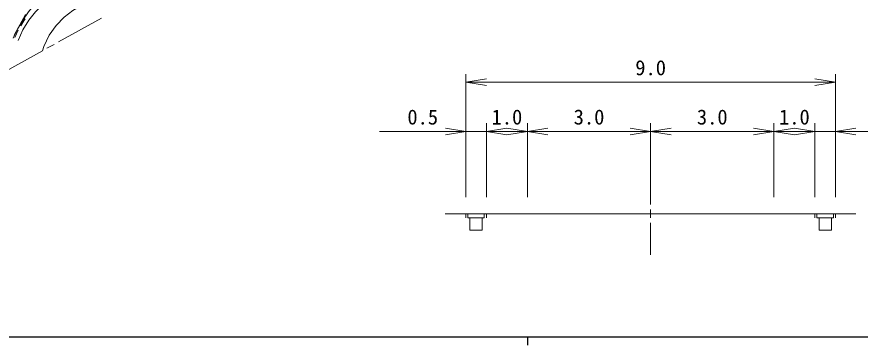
# Model space of a CAD drawing. Units: millimetres, scale not verified, with parts at other scales. Extents: x 40000 to 680000, y 20000 to 380000.
# Drawn here: x 205834 to 308506, y 204000 to 243954 of the extents above; entities that cross this region are included whole.
import ezdxf
from ezdxf.enums import TextEntityAlignment as Align

# ---------------------------------------------------------------- set-up
doc = ezdxf.new("R2010")
doc.units = ezdxf.units.MM
doc.header["$LTSCALE"] = 1000
for name, color, linetype, lineweight in [('M-BGD', 7, 'Continuous', 13), ('M-BMK', 2, 'Continuous', 13), ('M-BMK-ROW', 30, 'Continuous', 13), ('M-STR-HTXT', 7, 'Continuous', 13), ('M-STR-STRC', 7, 'Continuous', 13), ('M-TTL-BAND', 7, 'Continuous', 25)]:
    doc.layers.add(name, color=color, linetype=linetype, lineweight=lineweight)
doc.styles.add('ＭＳ ゴシック', font='')
doc.styles.get('ＭＳ ゴシック').set_extended_font_data('MS Gothic')

# ---------------------------------------------------------------- blocks, each defined once
blk = doc.blocks.new('open_arrow')
at = {"color": 0, "linetype": 'Continuous', "lineweight": -2}
blk.add_lwpolyline([(7.5, 1.25), (0, 0), (7.5, -1.25)], dxfattribs=at)

msp = doc.modelspace()

# ---------------------------------------------------------------- linework, layer by layer
at = {"layer": 'M-BGD'}
for p, q in [((206668, 243470), (206310, 242856)), ((206832, 243708), (206668, 243470)), ((206012, 242335), (205572, 241437)), ((260500, 220000), (260500, 219500)), ((260750, 220000), (260750, 219500)), ((262750, 220000), (262750, 219500)), ((263000, 220000), (263000, 219500)), ((303000, 220000), (303000, 219500)), ((303000, 220000), (305500, 220000)), ((303250, 220000), (303250, 219500)), ((305250, 220000), (305250, 219500)), ((305500, 220000), (305500, 219500)), ((305500, 220000), (308000, 220000)), ((260750, 219500), (262750, 219500)), ((261000, 219500), (261000, 218000)), ((262500, 219500), (262500, 218000)), ((303250, 219500), (305250, 219500)), ((303500, 219500), (303500, 218000)), ((305000, 219500), (305000, 218000)), ((261000, 218000), (262500, 218000)), ((303500, 218000), (305000, 218000))]:
    msp.add_line(p, q, dxfattribs=at)
for points in [[(218629, 255661), (218412, 254443), (218004, 253277), (217451, 252202), (217095, 251713), (216682, 251263), (216199, 250865), (211907, 248528), (210862, 247896), (209858, 247176), (208914, 246373), (208033, 245507), (207241, 244562), (206541, 243550), (205912, 242471), (205376, 241377)], [(258000, 220000), (260500, 220000), (263000, 220000), (268000, 220000), (283000, 220000), (298000, 220000), (303000, 220000)]]:
    msp.add_lwpolyline(points, dxfattribs=at)
at = {"layer": 'M-BMK'}
for p, q in [((216139, 243809), (210890, 240902)), ((210365, 240611), (209491, 240127)), ((208966, 239836), (203717, 236929)), ((283000, 225000), (283000, 221100)), ((283000, 220500), (283000, 219500)), ((283000, 218900), (283000, 215000))]:
    msp.add_line(p, q, dxfattribs=at)
at = {"layer": 'M-BMK-ROW'}
msp.add_line((206870, 244253), (205506, 241731), dxfattribs=at)
at = {"layer": 'M-STR-HTXT'}
for p, q in [((260500, 222000), (260500, 237000)), ((305500, 222000), (305500, 237000)), ((260500, 236000), (305500, 236000)), ((250000, 230000), (263000, 230000)), ((263000, 222000), (263000, 231000)), ((263000, 230000), (268000, 230000)), ((268000, 222000), (268000, 231000)), ((268000, 230000), (283000, 230000)), ((283000, 222000), (283000, 231000)), ((283000, 230000), (298000, 230000)), ((298000, 222000), (298000, 231000)), ((298000, 230000), (303000, 230000)), ((303000, 222000), (303000, 231000)), ((303000, 230000), (316000, 230000))]:
    msp.add_line(p, q, dxfattribs=at)
at = {"layer": 'M-STR-STRC'}
for points in [[(205978, 241086), (206580, 242373), (207299, 243546), (208106, 244574), (208954, 245468), (209846, 246312), (210809, 247073), (212043, 247841), (216616, 250358), (217751, 251073), (218575, 251812), (219189, 252584), (219766, 253603), (220106, 254471), (220247, 255099)], [(222895, 250362), (214190, 245609), (212653, 244712), (211598, 243904), (210620, 242919), (209765, 241712), (209112, 240358), (208940, 239822)]]:
    msp.add_lwpolyline(points, dxfattribs=at)
at = {"layer": 'M-TTL-BAND'}
for p, q in [((40000, 205000), (579000, 205000)), ((268000, 205000), (268000, 204000))]:
    msp.add_line(p, q, dxfattribs=at)

# ---------------------------------------------------------------- block references
at = {"layer": 'M-STR-HTXT', "xscale": 333, "yscale": 333}
for p in [(260500, 236000), (263000, 230000), (268000, 230000), (283000, 230000), (298000, 230000), (305500, 230000)]:
    msp.add_blockref('open_arrow', p, dxfattribs=at)
at = {"layer": 'M-STR-HTXT', "xscale": 333, "yscale": 333, "rotation": 180}
for p in [(305500, 236000), (260500, 230000), (268000, 230000), (283000, 230000), (298000, 230000), (303000, 230000)]:
    msp.add_blockref('open_arrow', p, dxfattribs=at)

# ---------------------------------------------------------------- texts
at = {"layer": 'M-STR-HTXT', "style": 'ＭＳ ゴシック'}
for s, p in [('9.0', (283000, 236300)), ('0.5', (255250, 230300)), ('1.0', (265500, 230300)), ('3.0', (275500, 230300)), ('3.0', (290500, 230300)), ('1.0', (300500, 230300))]:
    msp.add_text(s, height=1833, dxfattribs=at).set_placement(p, align=Align.BOTTOM_CENTER)

doc.saveas('drawing.dxf')
